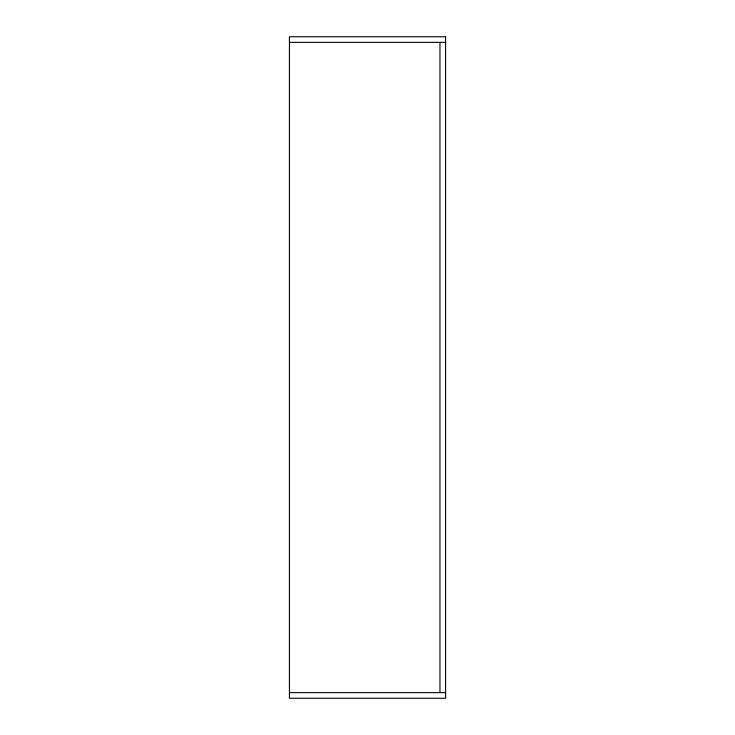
<?xml version="1.0" encoding="UTF-8"?>
<svg xmlns="http://www.w3.org/2000/svg" width="735" height="735" viewBox="0 0 735 735"><rect width="100%" height="100%" fill="white"/><g stroke="black" fill="none" stroke-linecap="round" stroke-linejoin="round"><path stroke-width="1.1" d="M289.415 42.373L445.585 42.373M289.415 692.627L445.585 692.627M439.962 42.373L439.962 692.627M445.585 36.75L289.415 36.75L289.415 698.25L445.585 698.25L445.585 36.75"/></g></svg>
